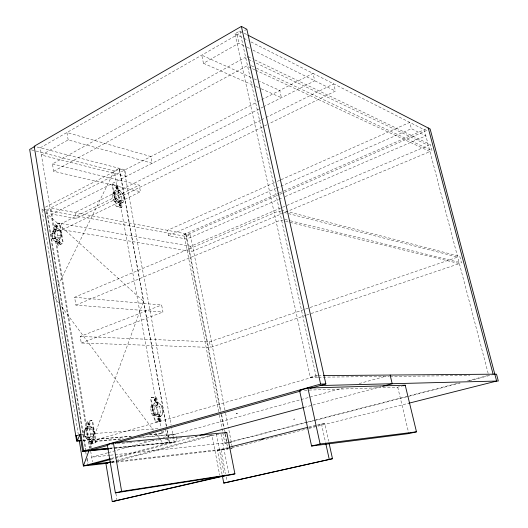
<?xml version="1.0" encoding="UTF-8"?>
<svg xmlns="http://www.w3.org/2000/svg" width="528" height="528" viewBox="0 0 528 528"><rect width="100%" height="100%" fill="white"/><g stroke="black" fill="none" stroke-linecap="round" stroke-linejoin="round"><path stroke-width="0.4" stroke-dasharray="2.64 1.98" d="M54.113 238.795L57.248 237.283L57.776 235.508L56.965 230.591L55.981 229.561L52.859 231.099L51.592 233.224L52.391 238.121L57.189 239.276L60.317 237.765L60.845 236.003L60.034 231.106L59.05 230.076L55.981 229.561M86.585 437.507L89.971 436.511L90.532 434.722L89.641 429.304L88.579 428.01L85.199 429.026L83.84 431.053L84.718 436.438L86.585 437.507L89.687 437.25L93.067 436.26L93.628 434.478L92.737 429.086L91.674 427.792L88.579 428.01M156.202 414.229L155.054 412.606L153.991 406.758L154.539 405.049L158.044 404.884L156.915 398.68A1.274 0.825 73.6 0 0 155.852 397.465L151.912 397.61A1.28 0.832 73.6 0 0 151.292 398.884L155.219 420.658A1.287 0.838 74.9 0 0 156.295 421.865L160.235 421.595A1.28 0.832 74.9 0 0 160.842 420.281L159.707 414.025L156.202 414.229L152.77 415.246L151.622 413.629L150.572 407.794L151.12 406.085L154.539 405.049M89.872 448.186L143.491 301.323L46.121 212.87M117.421 199.808L116.305 198.119L115.355 192.845L115.922 191.539L119.427 192.337L118.411 186.74A1.221 0.733 62.4 0 0 117.368 185.42L113.441 184.49A1.228 0.739 62.3 0 0 112.794 185.414L116.332 205.022A1.234 0.752 63.1 0 0 117.381 206.336L121.315 207.161A1.228 0.746 63.3 0 0 121.948 206.21L120.925 200.574L117.421 199.808L114.272 201.353L113.157 199.67L112.213 194.41L112.787 193.103L115.922 191.539M163.858 430.802L162.565 433.567L149.635 434.788M53.533 294.69L56.06 289.529M58.232 285.113L114.279 170.953L119.328 168.34L166.492 426.393M56.991 241.388L56.912 239.23L55.183 238.557L54.384 233.68L55.651 231.554L55.288 229.37M89.8 439.692L89.404 437.276L87.536 436.214L86.658 430.841L88.018 428.828L87.351 426.479M156.948 402.475L157.733 404.983L159.707 406.56L160.763 412.361L159.397 414.117L159.872 416.737M152.77 415.246L156.281 415.041L157.661 413.285L160.763 412.361M119.79 205.537C120.49 204.514 118.378 204.026 119.269 205.339C120.628 206.408 120.562 203.359 119.189 204.468M119.625 204.263L119.612 205.003L120.219 205.326M116.662 188.285C117.361 187.282 115.256 186.76 116.14 188.08C117.5 189.163 117.434 186.1 116.068 187.216M116.497 187.004L116.483 187.73L117.091 188.067M114.272 201.353L117.777 202.112L122.034 199.584L121.084 194.35L119.143 192.476L118.714 190.133L118.437 190.318M122.034 199.584L120.635 200.713L120.78 203.214L121.057 203.029M158.532 419.918C159.482 418.935 157.298 418.136 158.004 419.661C159.258 420.941 159.707 417.793 158.09 418.724M158.558 418.585L158.4 419.377L159.001 419.786M155.06 400.772C156.011 399.808 153.833 398.983 154.532 400.501C155.78 401.795 156.235 398.647 154.625 399.577M155.087 399.432L154.928 400.211L155.522 400.627M317.711 377.21L310.319 377.289L234.953 33.785L239.824 30.98L241.289 31.739M246.853 29.264L40.24 147.82L89.39 448.18M68.171 139.907L66.911 132.521L150.922 156.559L152.203 163.238L68.171 139.907L41.422 155.06L126.271 176.392L125.063 169.831L34.188 146.256M251.249 77.537L201.749 55.15L203.452 63.274L238.913 43.184L246.279 46.834M52.457 163.937L139.22 185.123L140.455 191.723L53.671 171.25L52.457 163.937L244.794 57.631L247.771 59.05M53.671 171.25L246.642 66L254.839 69.828M45.514 207.115L119.308 168.993L124.225 170.26L171.131 425.311M85.562 450.879L46.418 210.203L256.615 102.3M257.347 101.924L261.01 100.043M261.743 99.667L313.005 73.352L314.767 80.791L264.092 106.491M263.36 106.861L51.85 214.137L76.184 218.632L263.795 126.298M112.471 184.833L113.038 184.543M117.414 188.582A1.228 0.739 62.4 0 0 117.322 186.734A1.228 0.739 62.4 0 0 116.074 187.077A1.228 0.739 62.4 0 0 117.414 188.582L117.533 188.536M260.779 120.16L75.161 212.599L76.184 218.632M261.518 119.797L265.201 117.962M265.934 117.592L333.703 83.846L335.438 91.034L268.963 123.75M112.213 194.41L115.355 192.845M112.787 193.103L116.292 193.895L119.427 192.337M113.982 195.479L114.272 195.334A7.135 4.31 62.8 0 1 118.001 189.889L118.866 190.186A7.135 4.31 62.8 0 1 124.054 197.531A7.135 4.31 62.8 0 1 121.209 203.089L120.384 203.003A7.135 4.31 62.8 0 1 114.272 195.347M255.585 70.178L429.99 151.569L191.671 251.539L62.489 229.779L61.453 223.555L139.22 185.123M116.292 193.895L118.232 195.756L121.084 194.35M113.157 199.67L116.305 198.119M264.535 125.935L268.224 124.12M52.859 231.099L55.928 231.601L59.05 230.076M117.777 202.112L120.925 200.574M62.489 229.779L140.455 191.723M120.542 205.847A1.228 0.746 63.2 0 0 120.443 203.973A1.228 0.746 63.2 0 0 119.203 204.356A1.228 0.746 63.2 0 0 120.542 205.847L120.661 205.795M121.044 207.425L121.618 207.148M274.316 182.721L167.475 230.314L168.505 235.693L186.674 239.045L278.269 199.538M277.325 181.381L280.335 180.041M281.087 179.705L409.754 122.397L411.378 128.68L425.872 135.868L283.569 197.254M168.505 235.693L275.616 188.503M276.368 188.166L280.137 186.509M280.896 186.173L411.378 128.68M218.711 411.675L184.015 234.505L278.54 193.294M279.286 192.971L283.081 191.314M283.813 190.997L428.267 128.014M184.015 234.505L186.371 234.953L279.2 194.594M279.952 194.271L283.727 192.628M284.48 192.298L429.37 129.301M224.954 410.065L190.337 234.696L186.173 236.504L46.418 210.203M279.022 199.214L282.81 197.578M61.453 223.555L190.628 246.246L428.373 145.411L253.717 61.895M74.6 297.277L161.647 305.032L162.954 312.041L75.9 305.092L74.6 297.277L278.645 211.068L281.028 211.682M75.9 305.092L280.639 220.117L283.048 220.704M305.712 315.368L210.547 347.411L81.266 343.022L80.177 336.448L161.647 305.032M81.266 343.022L162.954 312.041M80.177 336.448L209.458 341.867L309.368 307.751M310.147 307.481L457.67 257.11L281.827 211.886M306.491 315.104L310.391 313.79M311.177 313.526L459.38 263.624L283.846 220.902M151.186 397.815L151.807 397.624M151.12 406.085L154.638 405.92L158.044 404.884M150.572 407.794L153.991 406.758M154.638 405.92L156.611 407.491L159.707 406.56M85.199 429.026L88.301 428.809L91.674 427.792M152.625 409.933L152.935 409.84A7.438 4.831 74.3 0 1 156.545 402.316L157.417 402.389A7.438 4.831 74.3 0 1 162.73 409.339A7.438 4.831 74.3 0 1 160.017 416.704L158.875 416.962A7.438 4.831 74.3 0 1 152.625 409.946A7.438 4.831 74.3 0 1 156.235 402.415L157.106 402.488A7.438 4.831 74.3 0 1 162.419 409.431A7.438 4.831 74.3 0 1 159.707 416.797M151.622 413.629L155.054 412.606M156.281 415.041L159.707 414.025M159.548 416.783L160.017 416.704M159.166 420.394A1.28 0.832 74.8 0 0 159.548 418.466A1.28 0.832 74.8 0 0 158.09 418.559A1.28 0.832 74.8 0 0 159.166 420.394L159.304 420.367M310.319 377.289L315.942 375.659L317.585 375.646M317.203 375.877L88.4 442.094L120.43 439.283M159.713 421.753L160.34 421.575M107.554 452.833L91.681 457.202L109.639 455.281M108.326 452.621L153.589 440.161M163.013 437.567L342.5 388.153M359.172 383.566L386.159 376.141M109.718 448.787L169.462 442.622L166.855 428.386M111.236 458.456L169.343 442.794L174.26 442.312L171.725 428.545M110.722 459.393L196.66 436.286M303.963 407.438L381.071 386.714M111.395 461.749L115.355 460.693M116.147 460.482L211.933 434.94L219.668 475.009M111.487 462.449L117.058 460.97M117.85 460.759L216.506 434.511L224.545 475.9M304.451 390.238L397.723 387.196L402.217 386.001M222.829 432.709L224.888 443.23L307.111 422.063M307.91 421.859L315.097 420.011M315.896 419.806L459.584 382.82M467.57 380.767L487.529 375.626M224.888 443.23L227.225 442.979L461.294 382.793M469.26 380.747L492.426 374.794M222.05 474.269L217.397 450.239L228.518 447.427M308.755 427.093L321.466 423.872L324.746 423.575L328.614 441.151M217.397 450.239L220.968 449.823L228.954 447.803M308.781 427.614L316.76 425.594M317.559 425.39L324.746 423.575M231.726 447.909L262.046 440.26M266.039 439.25L308.326 428.578M309.124 428.38L408.863 403.214M229.429 448.807L232.452 448.048L228.301 427.033M93.845 431.468A6.871 4.844 88.1 0 0 87.998 426.149L87.199 426.499A6.871 4.844 88.1 0 0 84.401 434.273A6.871 4.844 88.1 0 0 89.371 439.738L90.209 439.6A6.871 4.844 88.1 0 0 93.845 431.468L94.123 431.435A6.871 4.844 88.1 0 1 90.493 439.58L89.654 439.718A6.871 4.844 88.1 0 1 84.685 434.254A6.871 4.844 88.1 0 1 87.483 426.479L88.282 426.129A6.871 4.844 88.1 0 1 94.129 431.449M111.679 462.746L227.911 449.189L225.06 434.63M88.612 423.172C87.278 423.694 89.291 425.179 89.43 423.76C88.572 422.275 89.298 423.839 88.585 424.347M89.034 423.146L88.605 423.7L89.008 424.314M111.606 462.033L232.452 448.048M110.458 455.195L231.31 442.273M91.522 440.86C90.182 441.375 92.195 442.873 92.347 441.448C91.483 439.949 92.215 441.547 91.489 442.042M91.938 440.821L91.509 441.375L91.912 442.002M109.296 448.543L114.992 447.982M115.421 447.935L175.197 442.061M109.778 448.14L113.065 447.817M113.883 447.737L177.078 441.553L176.524 438.563M111.375 444.319L113.012 444.16M117.104 443.784L121.196 443.401M122.014 443.322L128.561 442.715M129.38 442.636L134.284 442.18M137.557 441.877L140.831 441.566M144.104 441.263L148.196 440.88M151.47 440.576L157.199 440.042M158.017 439.969L162.109 439.586M165.376 439.283L171.105 438.748M171.923 438.669L178.471 438.062M179.289 437.983L183.381 437.6M187.473 437.224L190.747 436.913M194.839 436.537L198.106 436.227M202.198 435.851L204.653 435.62M208.745 435.237L212.018 434.933M216.11 434.551L219.384 434.247M90.968 444.022L91.529 443.969M91.971 442.596A1.181 0.832 87.6 0 0 92.624 440.794A1.181 0.832 87.6 0 0 91.186 440.847A1.181 0.832 87.6 0 0 91.971 442.596L92.116 442.583A1.181 0.832 87.6 0 0 92.77 440.788A1.181 0.832 87.6 0 0 91.324 440.834A1.181 0.832 87.6 0 0 92.116 442.583M90.347 441.533L123.176 438.662M141.227 437.085L175.699 434.075L176.385 437.811M138.501 437.692L173.818 434.59M89.371 439.738L89.793 439.646M82.982 440.339L133.03 436.082M149.437 434.683L162.565 433.567L162.149 431.284M83.16 440.458L130.759 436.399M294.281 419.06L294.703 419.027L293.641 419.232L294.063 419.199M84.718 436.438L87.536 436.214M89.971 436.511L93.067 436.26M81.602 434.544L159.416 428.479M90.532 434.722L93.628 434.478M83.84 431.053L86.658 430.841M89.641 429.304L92.737 429.086M89.06 424.882A1.175 0.832 88.5 0 0 89.925 423.278A1.175 0.832 88.5 0 0 88.493 423.001A1.175 0.832 88.5 0 0 89.06 424.882L89.206 424.895M91.298 420.526L91.852 420.493M318.536 377.203L389.222 376.424M390.047 376.418L469.775 375.54M318.41 375.639L322.925 375.606M56.291 226.05C54.985 226.307 56.595 228.063 56.965 226.769C56.45 225.245 56.773 226.75 56.067 227.139M56.714 226.123L56.232 226.565L56.483 227.212M58.938 242.128C57.625 242.372 59.235 244.134 59.611 242.84C59.09 241.303 59.426 242.84 58.714 243.217M59.354 242.187L58.872 242.629L59.129 243.283M58.113 245.19L58.674 245.276M59.334 241.619L59.605 241.666A1.115 0.766 -82.2 0 1 59.908 243.487A1.115 0.766 -82.2 0 1 58.628 243.118A1.115 0.766 -82.2 0 1 59.605 241.666M52.391 238.121L55.183 238.557M57.248 237.283L60.317 237.765M57.776 235.508L60.845 236.003M51.592 233.224L54.384 233.68M61.017 232.921A6.508 4.435 -81.9 0 1 57.631 241.164L56.852 241.435A6.508 4.435 -81.9 0 1 52.272 237.164A6.508 4.435 -81.9 0 1 54.879 229.403L55.625 228.941A6.508 4.435 -81.9 0 1 61.017 232.921L61.294 232.954A6.501 4.435 -81.9 0 1 57.908 241.204L57.13 241.481A6.501 4.435 -81.9 0 1 52.549 237.211A6.501 4.435 -81.9 0 1 55.163 229.456L55.902 228.987A6.501 4.435 -81.9 0 1 61.294 232.967M56.965 230.591L60.034 231.106M56.826 225.581A1.115 0.759 -81.5 0 1 57.123 227.383A1.115 0.759 -81.5 0 1 55.849 227.04A1.115 0.759 -81.5 0 1 56.826 225.581L56.965 225.601A1.115 0.759 -81.5 0 1 57.262 227.41A1.115 0.759 -81.5 0 1 55.988 227.06A1.115 0.759 -81.5 0 1 56.965 225.601M58.984 223.1L59.539 223.199M54.212 285.437L41.864 209.002L43.303 209.273M44.022 209.405L46.906 209.953L85.833 449.104M190.337 234.696L50.833 207.933L90.156 447.935M284.856 219.424L289.654 220.605M290.453 220.803L461.492 262.911L459.782 256.39L287.628 211.622M31.277 149.833L35.264 150.85M36.062 151.054L114.279 170.953L160.915 428.063M281.252 209.966L286.829 211.418M203.452 63.274L255.176 86.117M255.922 86.447L260.423 88.433M261.169 88.77L281.411 97.706L279.754 90.427L259.499 81.266M254.252 78.89L256.502 79.906M251.328 65.716L255.79 67.815M256.529 68.165L432.003 150.724L430.386 144.56L253.169 59.136M248.51 59.407L252.971 61.538M247.982 56.635L252.43 58.78M247.018 47.197L249.962 48.662M252.905 50.12L335.438 91.034M234.953 33.785L243.025 37.877M243.758 38.254L248.16 40.484M250.958 41.903L424.268 129.756L488.677 375.329M244.22 33.251L247.157 34.756M41.864 209.002L43.692 210.659M54.648 297.409L58.582 302.696M61.532 306.662L153.503 430.261M155.47 432.907L159.898 438.854M160.387 439.514L163.832 444.14M397.723 387.196L408.844 433.594M247.243 56.278L247.579 57.803M239.824 30.98L315.942 375.659M237.085 34.868L238.913 43.184M321.466 423.872L325.525 442.352M225.595 413.292L228.142 426.228M190.628 246.246L191.671 251.539M209.458 341.867L210.547 347.411M186.371 234.953L221.027 411.411M221.661 414.645L224.525 429.218M224.684 430.03L225.317 433.264M225.476 434.075L227.225 442.979M185.645 233.798L220.453 411.18M221.087 414.414L223.628 427.357M219.344 414.916L222.671 431.904M221.021 434.095L228.736 473.59M220.968 449.823L225.621 473.728M226.241 476.916L227.014 480.896M119.308 168.993L166.386 426.591M166.973 429.832L169.343 442.794M165.297 428.828L166.736 436.729M166.881 437.514L167.891 443.045M118.853 192.621L117.836 187.024A1.221 0.733 62.4 0 0 116.8 185.711L112.867 184.78A1.228 0.739 62.2 0 0 112.22 185.704L115.751 205.3A1.234 0.752 63.1 0 0 116.807 206.613L120.74 207.438A1.221 0.746 63.2 0 0 121.374 206.488L120.351 200.851M157.423 405.075L156.295 398.871A1.274 0.825 73.6 0 0 155.232 397.657L151.292 397.802A1.28 0.832 73.6 0 0 150.671 399.082L154.592 420.842A1.287 0.838 74.9 0 0 155.668 422.044L159.608 421.773A1.28 0.832 74.9 0 0 160.215 420.466L159.08 414.209M161.502 431.303L161.944 433.739M118.232 195.756L119.183 200.977M156.611 407.491L157.661 413.285M115.876 493.495L116.965 499.983M55.928 231.601L55.07 226.387A1.115 0.759 -81.5 0 1 55.645 224.974L59.143 223.245A1.115 0.759 -81.4 0 1 60.067 223.918L63.083 242.128A1.122 0.766 -82.2 0 1 62.495 243.54L58.971 245.216A1.115 0.766 -82.3 0 1 58.047 244.523L57.189 239.276M88.301 428.809L87.358 423.067A1.175 0.825 88.6 0 1 87.971 421.674L91.747 420.512A1.175 0.832 88.6 0 1 92.75 421.417L96.07 441.461A1.188 0.838 87.5 0 1 95.443 442.86L91.634 443.949A1.181 0.832 87.5 0 1 90.631 443.025M89.687 437.25L91.351 447.625M55.374 231.508L54.516 226.294A1.115 0.759 -81.5 0 1 55.09 224.882L58.588 223.146A1.115 0.759 -81.4 0 1 59.512 223.819L62.522 242.042A1.122 0.772 -82.2 0 1 61.941 243.461L58.417 245.137A1.115 0.766 -82.3 0 1 57.493 244.444L56.628 239.191M87.734 428.848L86.797 423.106A1.175 0.825 88.6 0 1 87.41 421.707L91.186 420.545A1.175 0.832 88.6 0 1 92.189 421.45L95.509 441.514A1.188 0.838 87.5 0 1 94.882 442.906L91.073 444.002A1.181 0.832 87.5 0 1 90.07 443.078L89.12 437.296M90.691 451.189L92.44 461.868M87.292 458.053L88.084 462.931M85.694 451.691L86.354 455.756M86.882 459.01L87.945 465.518M54.344 286.255L78.256 434.254M159.185 416.869A7.438 4.831 74.3 0 1 152.942 409.853M236.92 413.49L236.168 413.701L237.488 413.457L236.92 413.49M120.925 203.227L120.094 203.141A7.135 4.31 62.8 0 1 113.982 195.492A7.135 4.31 62.8 0 1 117.718 190.034L118.582 190.324A7.135 4.31 62.8 0 1 123.763 197.67A7.135 4.31 62.8 0 1 120.925 203.227M115.929 187.15A1.228 0.739 62.4 0 0 117.269 188.654A1.228 0.739 62.4 0 0 117.176 186.8A1.228 0.739 62.4 0 0 115.929 187.15M119.057 204.422A1.228 0.746 63.2 0 0 120.404 205.92A1.228 0.746 63.2 0 0 120.305 204.046A1.228 0.746 63.2 0 0 119.057 204.422M154.618 399.392A1.274 0.825 73.7 0 0 155.687 401.227A1.274 0.825 73.7 0 0 156.077 399.333A1.274 0.825 73.7 0 0 154.618 399.392M154.466 399.439A1.274 0.825 73.7 0 0 155.536 401.273A1.274 0.825 73.7 0 0 155.925 399.379A1.274 0.825 73.7 0 0 154.466 399.439M157.938 418.605A1.28 0.832 74.8 0 0 159.007 420.44A1.28 0.832 74.8 0 0 159.39 418.513A1.28 0.832 74.8 0 0 157.938 418.605M59.77 243.467A1.115 0.766 -82.2 0 0 59.466 241.646A1.115 0.766 -82.2 0 0 58.489 243.098A1.115 0.766 -82.2 0 0 59.77 243.467M88.354 423.007A1.175 0.832 88.5 0 0 88.922 424.895A1.175 0.832 88.5 0 0 89.78 423.291A1.175 0.832 88.5 0 0 88.354 423.007"/><path stroke-width="0.79" d="M89.021 450.509L83.378 465.967L88.486 465.373M309.89 388.45L325.868 383.948L246.853 29.264L241.375 26.4L34.188 146.256L83.622 451.064L108.874 448.582M34.868 146.428L29.68 149.424L76.6 441.019L80.698 440.669M75.775 435.917L81.041 434.353M76.6 441.019L81.345 440.477M83.622 451.064L320.602 384.074L325.868 383.948M76.421 435.725L77.24 440.827L79.966 434.669L82.685 451.453L84.308 450.998M107.283 444.695L113.421 442.966L226.789 432.564L234.907 473.847L229.046 475.2L115.381 492.895L107.283 444.695L108.92 444.543M299.541 390.403L307.903 388.04L405.22 385.209L416.486 431.825L408.844 433.594L311.566 446.028L299.541 390.403L301.178 390.344M89.767 450.457L107.989 445.328M115.104 443.322L300.511 391.09M110.444 458.674L83.378 465.967L79.306 440.755M110.312 459.505L87.945 465.518L107.587 463.228M199.835 435.435L303.171 407.656M382.655 386.285L392.198 383.717L390.126 375.045M224.545 475.9L112.259 501.6L105.857 463.228L110.603 461.96M224.624 433.138L226.789 432.564M402.97 385.803L405.22 385.209M229.31 447.223L307.164 427.495M261.683 439.527L264.079 438.92M408.863 403.214L496.637 381.064L430.129 128.977L247.889 35.138M115.381 492.895L121.631 491.396L234.907 473.847M311.566 446.028L320.113 443.989L416.486 431.825M112.259 501.6L219.978 476.612M222.361 475.873L223.76 483.08L332.488 458.72L329.142 443.546M332.488 458.72L223.76 483.08M92.822 464.204L110.788 462.125M105.857 463.228L108.273 462.944M82.685 451.453L108.9 448.866M91.727 449.909L108.141 448.298M320.186 385.552L498.32 381.018L496.511 374.161L323.354 375.599M428.267 128.014L493.112 374.187M241.375 26.4L320.602 384.074M325.875 443.962L329.228 459.228M307.903 388.04L320.113 443.989M113.421 442.966L121.631 491.396"/></g></svg>
